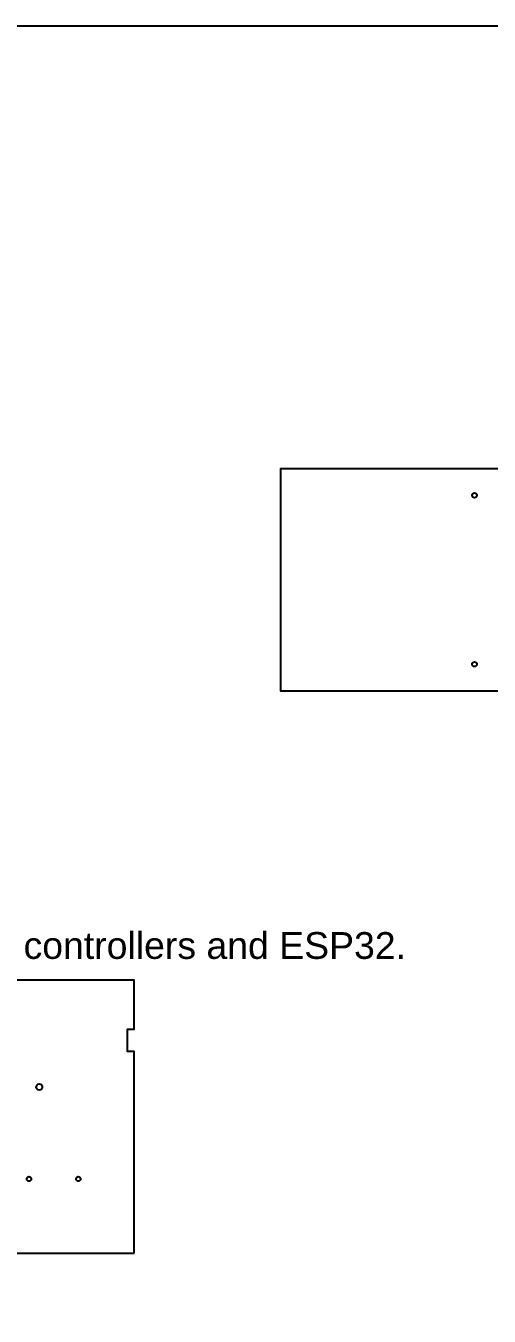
# Model space of a CAD drawing. Header units: inches. Extents: x 208.8 to 289, y 157.6 to 208.1.
# Drawn here: x 263.05 to 271.71, y 175.66 to 199.75 of the extents above; entities that cross this region are included whole.
import ezdxf

# ---------------------------------------------------------------- set-up
doc = ezdxf.new("R2010")
doc.units = ezdxf.units.IN
doc.header["$MEASUREMENT"] = 0
doc.layers.add('DEFAULT_LAYER', color=1, linetype='Continuous')
doc.styles.get("Standard").update_dxf_attribs({"font": 'arial.ttf'})

msp = doc.modelspace()

# ---------------------------------------------------------------- linework, layer by layer
at = {"color": 6, "linetype": 'ByBlock'}
msp.add_lwpolyline([(208.793, 199.753), (288.959, 199.753), (288.959, 157.596), (208.793, 157.596)], close=True, dxfattribs=at)
at = {"color": 1}
msp.add_lwpolyline([(274.832, 191.974), (274.832, 191.486), (277.964, 191.486), (277.964, 191.192), (277.393, 189.728), (276.539, 189.728), (276.539, 187.331), (267.816, 187.331), (267.816, 191.486), (272.032, 191.486), (272.032, 191.986), (274.832, 191.986)], dxfattribs=at)
at = {"color": 4}
msp.add_lwpolyline([(265.076, 176.831), (265.076, 180.599), (264.951, 180.599), (264.951, 181.017), (265.076, 181.017), (265.076, 181.929), (259.178, 181.929), (259.178, 181.804), (258.76, 181.804), (258.76, 181.929), (252.863, 181.929), (252.863, 181.017), (252.988, 181.017), (252.988, 180.599), (252.863, 180.599), (252.863, 176.592), (252.988, 176.592), (252.988, 176.174), (252.863, 176.174), (252.863, 175.706), (262.076, 175.706), (262.076, 176.831), (265.076, 176.831)], dxfattribs=at)
at = {"color": 1}
for centre, radius in [((271.432, 190.986), 0.045), ((271.432, 187.831), 0.045), ((263.11, 178.22), 0.0425), ((264.031, 178.22), 0.0425)]:
    msp.add_circle(centre, radius, dxfattribs=at)
at = {"color": 1, "linetype": 'ByBlock'}
msp.add_circle((263.301, 179.935), 0.058, dxfattribs=at)

# ---------------------------------------------------------------- texts
at = {"layer": 'DEFAULT_LAYER', "color": 3, "linetype": 'Continuous', "insert": (253.538, 182.829), "char_height": 0.5, "attachment_point": 1}
msp.add_mtext_dynamic_manual_height_columns('Has mounting points for PWM controllers and ESP32.', width=259.63072, gutter_width=1, heights=[10.846], dxfattribs=at)

doc.saveas('drawing.dxf')
